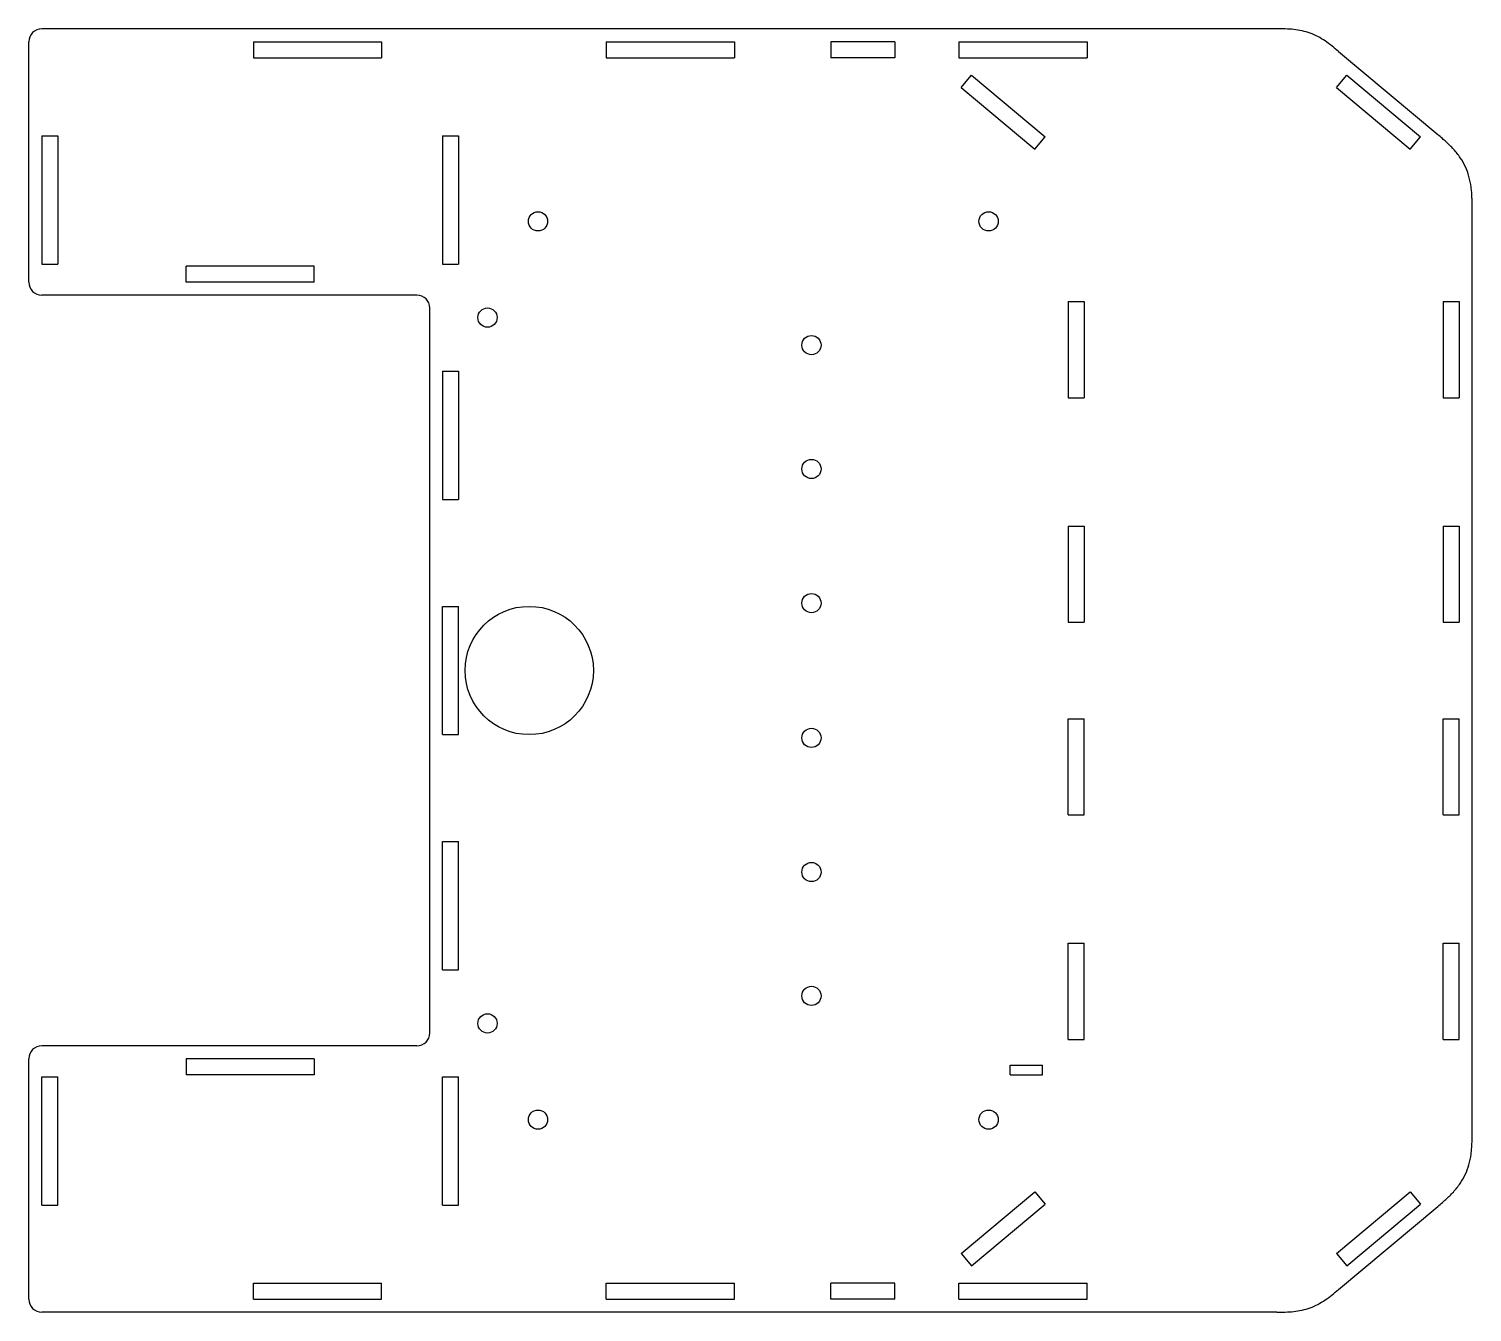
# Model space of a CAD drawing. Header units: millimetres. Extents: x -100 to 125, y -100 to 100.
import ezdxf

# ---------------------------------------------------------------- set-up
doc = ezdxf.new("R2010")
doc.units = ezdxf.units.MM

msp = doc.modelspace()

# ---------------------------------------------------------------- linework, layer by layer
at = {"color": 7, "linetype": 'Continuous', "lineweight": 25}
for p, q in [((94.54, 100), (-98, 100)), ((-100, 60.5), (-100, 98)), ((-65, 98), (-45, 98)), ((-65, 98), (-65, 95.5)), ((-45, 98), (-45, 95.5)), ((-10, 98), (10, 98)), ((-10, 98), (-10, 95.5)), ((10, 98), (10, 95.5)), ((35, 98), (25, 98)), ((25, 98), (25, 95.5)), ((35, 98), (35, 95.5)), ((45, 98), (65, 98)), ((45, 98), (45, 95.5)), ((65, 98), (65, 95.5)), ((-65, 95.5), (-45, 95.5)), ((-10, 95.5), (10, 95.5)), ((35, 95.5), (25, 95.5)), ((45, 95.5), (65, 95.5)), ((104.18, 96.49), (119.64, 83.52)), ((45.36, 90.88), (46.97, 92.8)), ((46.97, 92.8), (58.46, 83.16)), ((103.86, 90.88), (105.47, 92.8)), ((105.47, 92.8), (116.96, 83.16)), ((45.36, 90.88), (56.85, 81.24)), ((103.86, 90.88), (115.35, 81.24)), ((-98, 83.33), (-95.5, 83.33)), ((-98, 83.33), (-98, 63.33)), ((-95.5, 83.33), (-95.5, 63.33)), ((-35.5, 83.33), (-33, 83.33)), ((-35.5, 83.33), (-35.5, 63.33)), ((-33, 83.33), (-33, 63.33)), ((56.85, 81.24), (58.46, 83.16)), ((115.35, 81.24), (116.96, 83.16)), ((125, -72.03), (125, 72.03)), ((-98, 63.33), (-95.5, 63.33)), ((-35.5, 63.33), (-33, 63.33)), ((-55.5, 63), (-75.5, 63)), ((-75.5, 60.5), (-75.5, 63)), ((-55.5, 60.5), (-55.5, 63)), ((-55.5, 60.5), (-75.5, 60.5)), ((-39.5, 58.5), (-98, 58.5)), ((-37.5, -56.5), (-37.5, 56.5)), ((62, 57.51), (64.5, 57.51)), ((62, 57.51), (62, 42.51)), ((64.5, 57.51), (64.5, 42.51)), ((120.5, 57.51), (123, 57.51)), ((120.5, 57.51), (120.5, 42.51)), ((123, 57.51), (123, 42.51)), ((-35.5, 46.67), (-33, 46.67)), ((-35.5, 46.67), (-35.5, 26.67)), ((-33, 46.67), (-33, 26.67)), ((62, 42.51), (64.5, 42.51)), ((120.5, 42.51), (123, 42.51)), ((-35.5, 26.67), (-33, 26.67)), ((62, 22.51), (64.5, 22.51)), ((62, 22.51), (62, 7.51)), ((64.5, 22.51), (64.5, 7.51)), ((120.5, 22.51), (123, 22.51)), ((120.5, 22.51), (120.5, 7.51)), ((123, 22.51), (123, 7.51)), ((-35.5, 10), (-33, 10)), ((-35.5, -10), (-35.5, 10)), ((-33, -10), (-33, 10)), ((62, 7.51), (64.5, 7.51)), ((120.5, 7.51), (123, 7.51)), ((62, -7.51), (64.5, -7.51)), ((62, -22.51), (62, -7.51)), ((64.5, -22.51), (64.5, -7.51)), ((120.5, -7.51), (123, -7.51)), ((120.5, -22.51), (120.5, -7.51)), ((123, -22.51), (123, -7.51)), ((-35.5, -10), (-33, -10)), ((62, -22.51), (64.5, -22.51)), ((120.5, -22.51), (123, -22.51)), ((-35.5, -26.67), (-33, -26.67)), ((-35.5, -46.67), (-35.5, -26.67)), ((-33, -46.67), (-33, -26.67)), ((62, -42.51), (64.5, -42.51)), ((62, -57.51), (62, -42.51)), ((64.5, -57.51), (64.5, -42.51)), ((120.5, -42.51), (123, -42.51)), ((120.5, -57.51), (120.5, -42.51)), ((123, -57.51), (123, -42.51)), ((-35.5, -46.67), (-33, -46.67)), ((-39.5, -58.5), (-98, -58.5)), ((62, -57.51), (64.5, -57.51)), ((120.5, -57.51), (123, -57.51)), ((-100, -98), (-100, -60.5)), ((-75.5, -60.5), (-75.5, -63)), ((-55.5, -60.5), (-75.5, -60.5)), ((-55.5, -60.5), (-55.5, -63)), ((-55.5, -63), (-75.5, -63)), ((53, -61.5), (58, -61.5)), ((53, -63), (53, -61.5)), ((53, -63), (58, -63)), ((58, -63), (58, -61.5)), ((-98, -63.33), (-95.5, -63.33)), ((-98, -83.33), (-98, -63.33)), ((-95.5, -83.33), (-95.5, -63.33)), ((-35.5, -63.33), (-33, -63.33)), ((-35.5, -83.33), (-35.5, -63.33)), ((-33, -83.33), (-33, -63.33)), ((45.36, -90.88), (56.85, -81.24)), ((46.97, -92.8), (58.46, -83.16)), ((56.85, -81.24), (58.46, -83.16)), ((103.86, -90.88), (115.35, -81.24)), ((105.47, -92.8), (116.96, -83.16)), ((115.35, -81.24), (116.96, -83.16)), ((-98, -83.33), (-95.5, -83.33)), ((-35.5, -83.33), (-33, -83.33)), ((104.18, -96.49), (119.64, -83.52)), ((45.36, -90.88), (46.97, -92.8)), ((103.86, -90.88), (105.47, -92.8)), ((-65, -95.5), (-45, -95.5)), ((-65, -98), (-65, -95.5)), ((-45, -98), (-45, -95.5)), ((-10, -95.5), (10, -95.5)), ((-10, -98), (-10, -95.5)), ((10, -98), (10, -95.5)), ((25, -98), (25, -95.5)), ((35, -95.5), (25, -95.5)), ((35, -98), (35, -95.5)), ((45, -95.5), (65, -95.5)), ((45, -98), (45, -95.5)), ((65, -98), (65, -95.5)), ((-65, -98), (-45, -98)), ((-10, -98), (10, -98)), ((35, -98), (25, -98)), ((45, -98), (65, -98)), ((94.54, -100), (-98, -100))]:
    msp.add_line(p, q, dxfattribs=at)
for centre, radius in [((-20.63, 70), 1.5), ((49.62, 70), 1.5), ((-28.5, 55), 1.5), ((22, 50.71), 1.5), ((22, 31.41), 1.5), ((22, 10.5), 1.5), ((-22, 0), 10), ((22, -10.5), 1.5), ((22, -31.41), 1.5), ((22, -50.71), 1.5), ((-28.5, -55), 1.5), ((-20.63, -70), 1.5), ((49.62, -70), 1.5)]:
    msp.add_circle(centre, radius, dxfattribs=at)
for centre, start, end in [((-98, 98), 90, 180), ((-98, 60.5), 180, 270), ((-39.5, 56.5), 0, 90), ((-98, -60.5), 90, 180), ((-39.5, -56.5), 270, 0), ((-98, -98), 180, 270)]:
    msp.add_arc(centre, 2, start, end, dxfattribs=at)
for points, knots in [([(104.18, 96.49), (103.84, 96.77), (103.17, 97.34), (101.75, 98.39), (99.79, 99.44), (97.62, 99.89), (95.86, 100), (94.98, 100), (94.54, 100)], [0, 0, 0, 0, 0.125602, 0.251185, 0.500018, 0.749995, 0.874828, 1, 1, 1, 1]), ([(125, 72.03), (125, 72.35), (125, 72.9), (124.98, 73.74), (124.94, 74.52), (124.82, 75.64), (124.55, 76.99), (124, 78.54), (123.17, 79.96), (122.31, 81.04), (121.53, 81.85), (120.95, 82.4), (120.31, 82.95), (119.89, 83.31), (119.64, 83.52)], [0, 0, 0, 0, 0.072002, 0.124743, 0.189246, 0.248911, 0.378368, 0.498937, 0.619381, 0.748649, 0.808979, 0.874285, 0.927419, 1, 1, 1, 1]), ([(119.64, -83.52), (119.89, -83.31), (120.31, -82.96), (120.94, -82.41), (121.51, -81.87), (122.29, -81.06), (123.15, -79.99), (123.98, -78.56), (124.55, -77.02), (124.82, -75.67), (124.93, -74.54), (124.98, -73.75), (125, -72.91), (125, -72.35), (125, -72.03)], [0, 0, 0, 0, 0.0720025, 0.1247431, 0.1892463, 0.2489113, 0.3783677, 0.4989366, 0.6193812, 0.7486495, 0.8089792, 0.8742848, 0.9274191, 1, 1, 1, 1]), ([(94.54, -100), (94.98, -100), (95.87, -100), (97.62, -99.89), (99.8, -99.44), (101.76, -98.39), (103.17, -97.34), (103.84, -96.77), (104.18, -96.49)], [0, 0, 0, 0, 0.125602, 0.251185, 0.500018, 0.749995, 0.874828, 1, 1, 1, 1])]:
    msp.add_open_spline(points, degree=3, knots=knots, dxfattribs=at)

doc.saveas('drawing.dxf')
